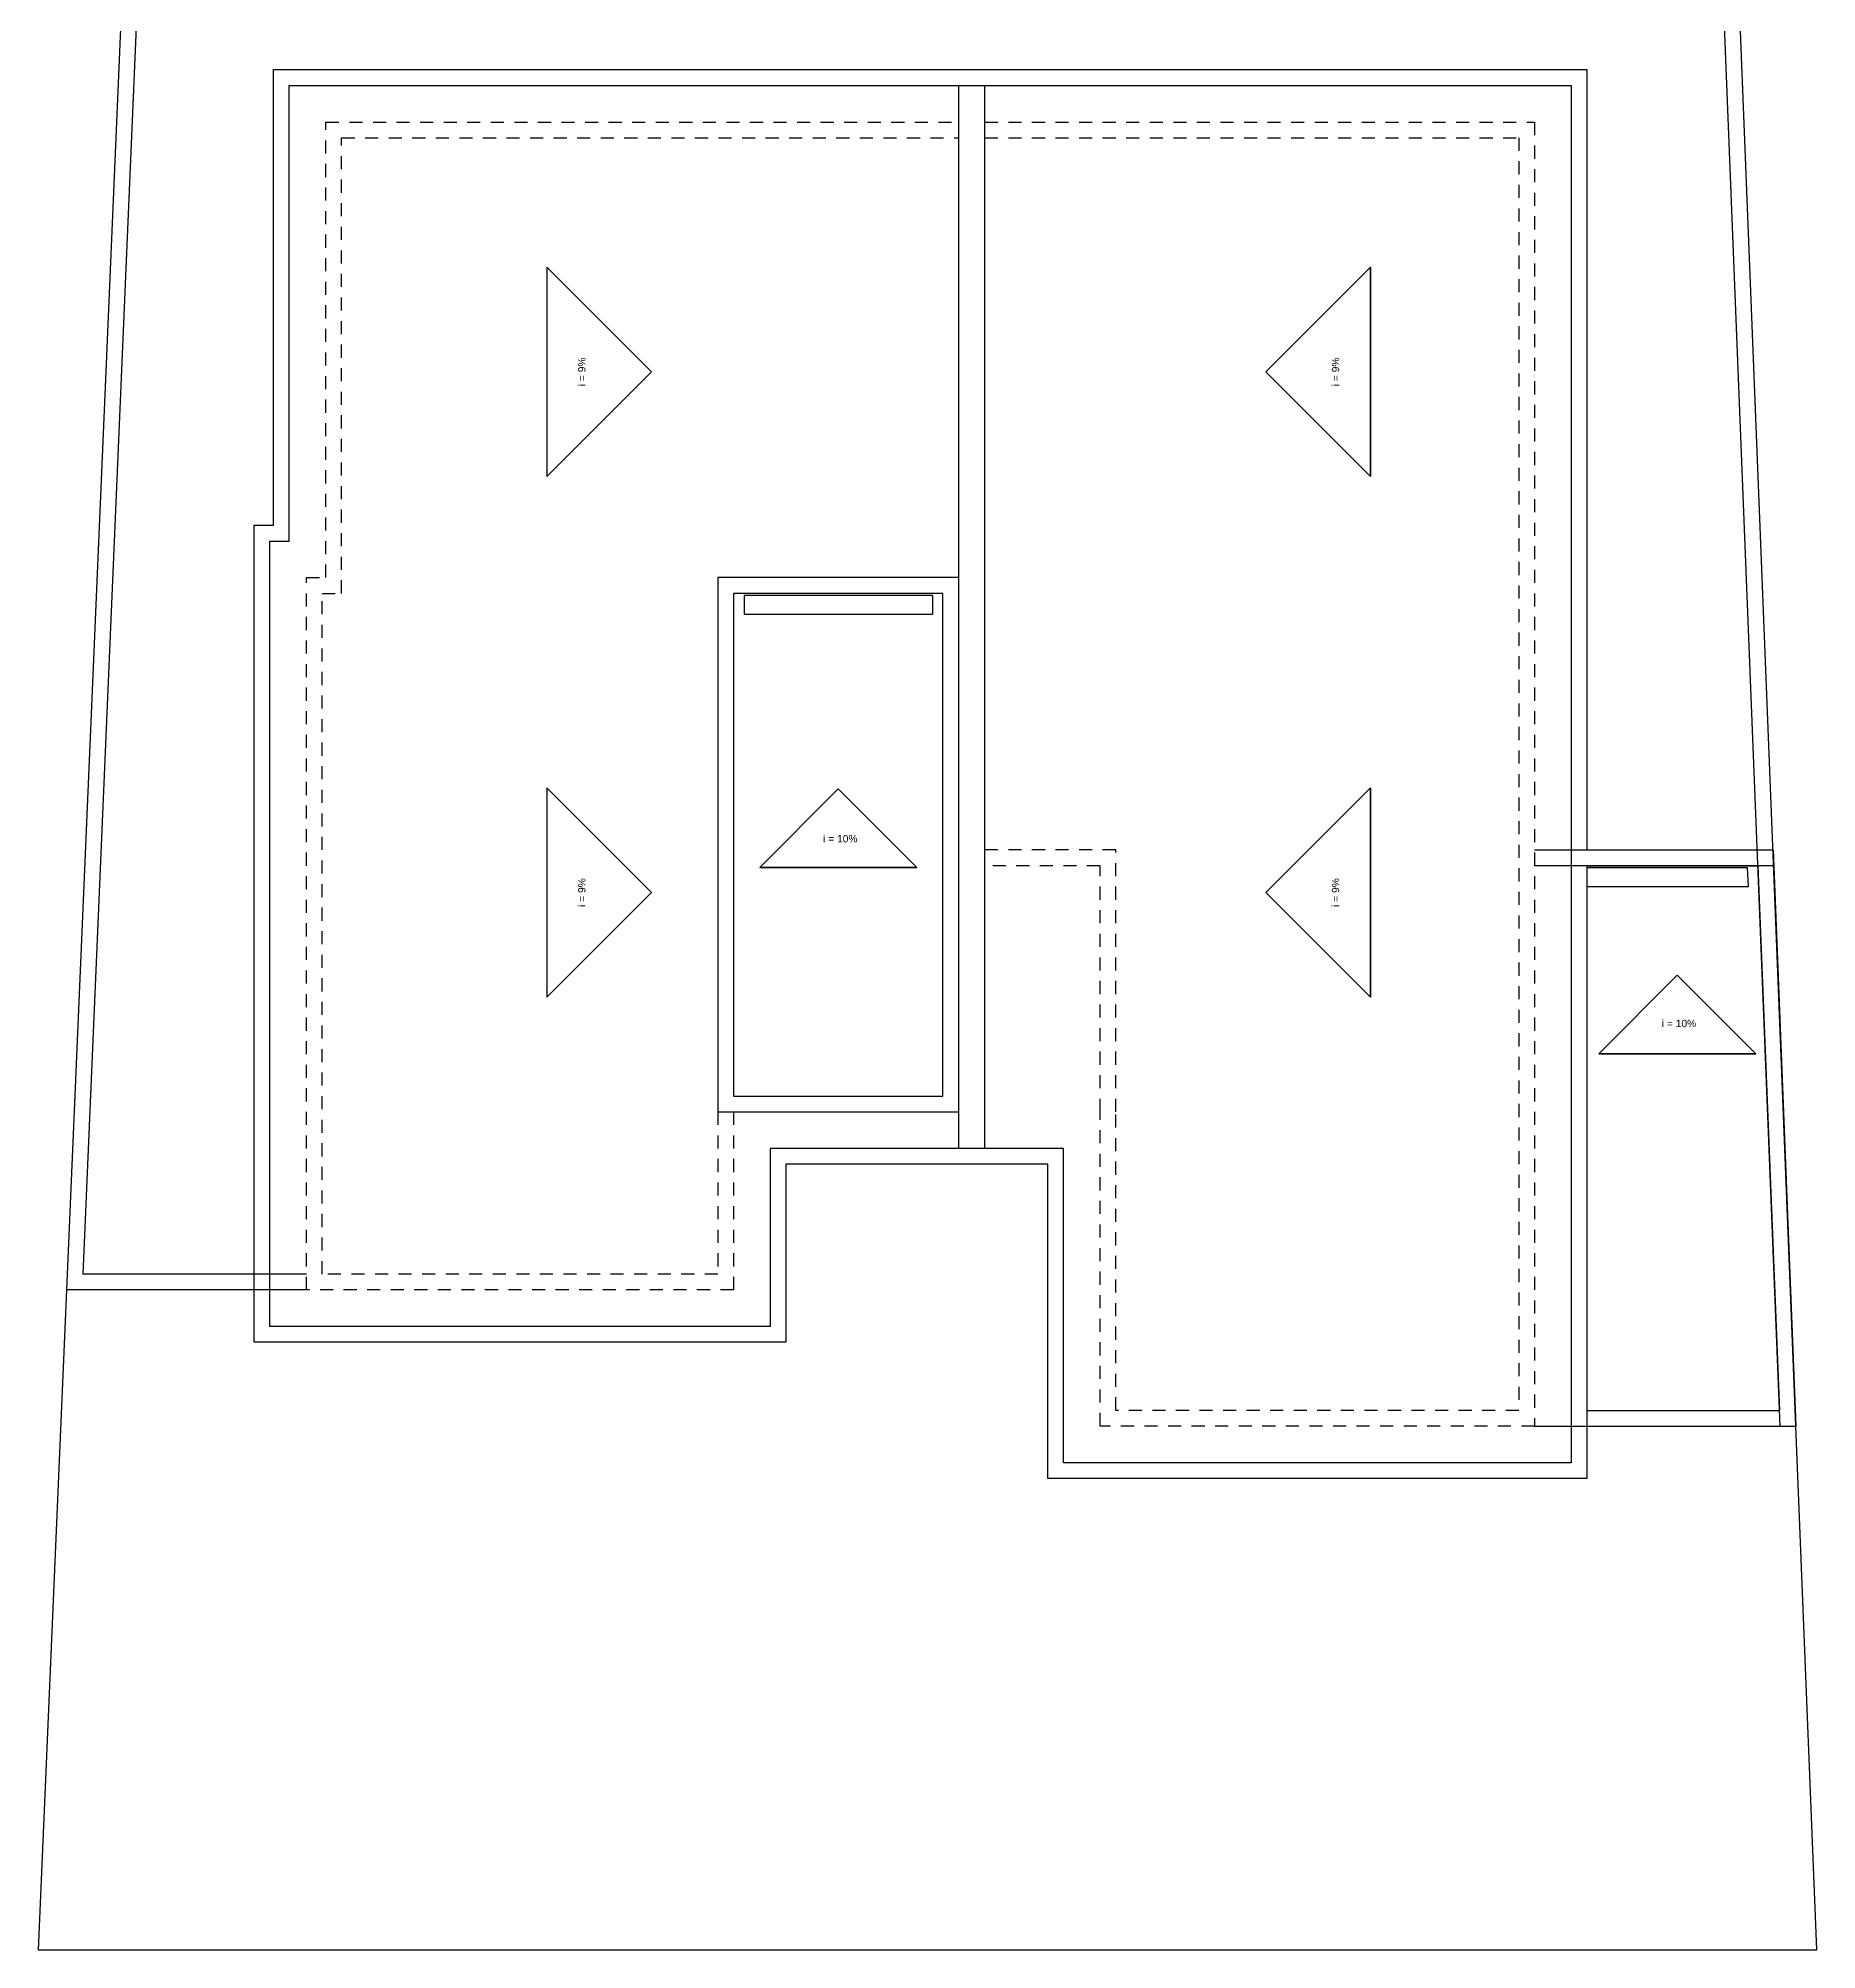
# Model space of a CAD drawing. Header units: millimetres. Extents: x 2822.4 to 2879.8, y 452.9 to 486.4.
# Drawn here: x 2862.84 to 2879.82, y 456.26 to 474.51 of the extents above; entities that cross this region are included whole.
import ezdxf
from ezdxf.enums import TextEntityAlignment as Align

# ---------------------------------------------------------------- set-up
doc = ezdxf.new("R2010")
doc.units = ezdxf.units.MM
doc.linetypes.add('HIDDEN', pattern=[9.525, 6.35, -3.175])
doc.linetypes.add('HIDDEN2', pattern=[0.1875, 0.125, -0.0625])
for name, color, linetype in [('A-ALVENARIA', 252, 'Continuous'), ('A-esquadrias', 253, 'Continuous'), ('A-projeção', 253, 'HIDDEN'), ('A-TEXTO', 7, 'Continuous')]:
    doc.layers.add(name, color=color, linetype=linetype)
doc.styles.get("Standard").update_dxf_attribs({"font": 'arial.ttf'})

msp = doc.modelspace()

# ---------------------------------------------------------------- linework, layer by layer
at = {"layer": 'A-ALVENARIA'}
for p, q in [((2864.119, 486.228), (2863.107, 462.556)), ((2879.626, 461.256), (2878.632, 486.232)), ((2867.695, 472.321), (2867.695, 470.321)), ((2867.695, 472.321), (2868.695, 471.321)), ((2875.563, 472.321), (2874.563, 471.321)), ((2875.563, 472.321), (2875.563, 470.321)), ((2875.563, 470.321), (2875.563, 472.321)), ((2868.695, 471.321), (2867.695, 470.321)), ((2874.563, 471.321), (2875.563, 470.321)), ((2875.563, 470.321), (2875.563, 471.321)), ((2871.629, 469.356), (2869.329, 469.356)), ((2869.329, 469.356), (2869.329, 464.256)), ((2871.479, 469.206), (2869.479, 469.206)), ((2869.479, 469.206), (2869.479, 464.406)), ((2871.479, 464.406), (2871.479, 469.206)), ((2867.695, 467.35), (2867.695, 465.35)), ((2867.695, 467.35), (2868.695, 466.35)), ((2869.729, 466.59), (2870.479, 467.34)), ((2870.479, 467.34), (2871.229, 466.59)), ((2875.563, 467.35), (2874.563, 466.35)), ((2875.563, 467.35), (2875.563, 465.35)), ((2875.563, 465.35), (2875.563, 467.35)), ((2877.129, 466.756), (2879.407, 466.756)), ((2877.479, 466.756), (2877.479, 461.256)), ((2869.729, 466.59), (2871.229, 466.59)), ((2871.229, 466.59), (2869.729, 466.59)), ((2879.413, 466.606), (2877.129, 466.606)), ((2877.629, 466.606), (2877.629, 461.256)), ((2868.695, 466.35), (2867.695, 465.35)), ((2874.563, 466.35), (2875.563, 465.35)), ((2875.563, 465.35), (2875.563, 466.35)), ((2877.742, 464.811), (2878.492, 465.561)), ((2878.492, 465.561), (2879.242, 464.811)), ((2877.742, 464.811), (2879.242, 464.811)), ((2879.242, 464.811), (2877.742, 464.811)), ((2879.242, 464.811), (2878.492, 464.811)), ((2869.479, 464.406), (2871.479, 464.406)), ((2869.329, 464.256), (2871.629, 464.256)), ((2865.399, 462.706), (2863.263, 462.706)), ((2863.107, 462.556), (2862.837, 456.256)), ((2865.399, 462.556), (2863.107, 462.556)), ((2877.629, 461.406), (2879.47, 461.406)), ((2877.129, 461.256), (2879.626, 461.256)), ((2877.479, 461.256), (2877.479, 460.906)), ((2877.629, 461.256), (2877.629, 460.756)), ((2877.629, 461.256), (2879.626, 461.256)), ((2879.825, 456.256), (2879.626, 461.256)), ((2862.837, 456.256), (2879.825, 456.256))]:
    msp.add_line(p, q, dxfattribs=at)
for points in [[(2879.476, 461.256), (2878.488, 486.082), (2864.263, 486.078), (2863.263, 462.706)], [(2877.629, 460.756), (2872.479, 460.756), (2872.479, 463.756), (2872.479, 463.756), (2872.129, 463.756), (2872.129, 463.756), (2869.979, 463.756), (2869.979, 462.056), (2864.899, 462.056), (2864.899, 469.856), (2865.085, 469.856), (2865.085, 474.206), (2877.629, 474.206), (2877.629, 466.756), (2879.407, 466.756), (2879.626, 461.256)], [(2877.479, 460.906), (2872.629, 460.906), (2872.629, 463.906), (2872.129, 463.906), (2869.829, 463.906), (2869.829, 462.206), (2865.049, 462.206), (2865.049, 469.706), (2865.235, 469.706), (2865.235, 474.056), (2877.479, 474.056), (2877.479, 466.606)], [(2877.629, 466.606), (2879.263, 466.606), (2879.47, 461.406)]]:
    msp.add_lwpolyline(points, dxfattribs=at)
at = {"layer": 'A-esquadrias'}
for p, q in [((2871.629, 463.906), (2871.629, 474.056)), ((2871.879, 463.906), (2871.879, 474.056)), ((2869.579, 469.186), (2869.579, 469.006)), ((2871.379, 469.186), (2869.579, 469.186)), ((2871.379, 469.186), (2871.379, 469.006)), ((2869.579, 469.006), (2871.379, 469.006)), ((2879.164, 466.586), (2877.629, 466.586)), ((2879.171, 466.406), (2879.164, 466.586)), ((2877.629, 466.406), (2879.171, 466.406))]:
    msp.add_line(p, q, dxfattribs=at)
at = {"layer": 'A-projeção', "linetype": 'HIDDEN2'}
for points in [[(2869.479, 464.256), (2869.479, 462.556), (2865.399, 462.556), (2865.399, 469.356), (2865.585, 469.356), (2865.585, 473.706), (2871.629, 473.706)], [(2871.879, 473.706), (2877.129, 473.706), (2877.129, 461.256), (2872.979, 461.256), (2872.979, 464.256), (2872.979, 466.606), (2871.879, 466.606)], [(2869.329, 464.256), (2869.329, 464.256), (2869.329, 462.706), (2865.549, 462.706), (2865.549, 469.206), (2865.735, 469.206), (2865.735, 473.556), (2871.629, 473.556)], [(2871.879, 473.556), (2876.979, 473.556), (2876.979, 461.406), (2873.129, 461.406), (2873.129, 464.256), (2873.129, 466.756), (2871.879, 466.756)]]:
    msp.add_lwpolyline(points, dxfattribs=at)

# ---------------------------------------------------------------- texts
at = {"layer": 'A-TEXTO'}
for p in [(2868.029, 471.321), (2875.228, 471.321), (2868.029, 466.35), (2875.228, 466.35)]:
    msp.add_text('i = 9%%%', height=0.07, rotation=90, dxfattribs=at).set_placement(p, align=Align.MIDDLE_CENTER)
for p in [(2870.334, 466.829), (2878.344, 465.065)]:
    msp.add_text('i = 10%%%', height=0.07, dxfattribs=at).set_placement(p)

doc.saveas('drawing.dxf')
